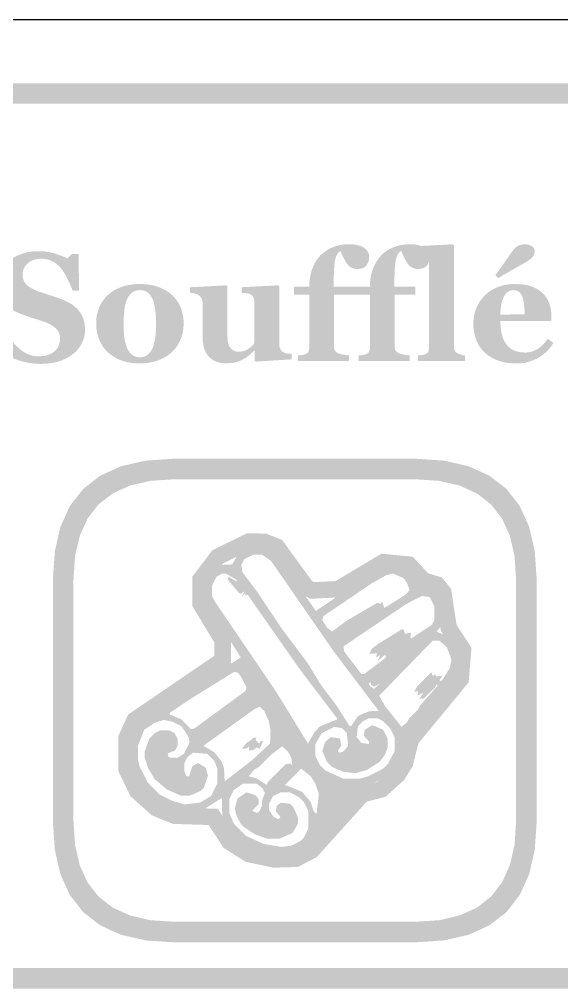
# Model space of a CAD drawing. Header units: millimetres. Extents: x 6 to 297, y 55 to 451.
# Drawn here: x 244.05 to 254.58, y 271.4 to 290.24 of the extents above; entities that cross this region are included whole.
import ezdxf

# ---------------------------------------------------------------- set-up
doc = ezdxf.new("R2010")
doc.units = ezdxf.units.MM
doc.layers.add('CUT', color=1, linetype='Continuous')
doc.layers.add('RASTER', color=7, linetype='Continuous')

msp = doc.modelspace()

# ---------------------------------------------------------------- hatches: boundary and pattern name
at = {"layer": 'RASTER'}
h = msp.add_hatch(color=7, dxfattribs=at)
h.paths.add_polyline_path([(208.2, 286.8), (208.234, 287.316), (208.337, 287.763), (208.509, 288.141), (208.75, 288.45), (209.059, 288.691), (209.438, 288.863), (209.884, 288.966), (210.4, 289), (267.6, 289), (268.116, 288.966), (268.563, 288.863), (268.941, 288.691), (269.25, 288.45), (269.491, 288.141), (269.663, 287.763), (269.766, 287.316), (269.8, 286.8), (269.8, 273.6), (269.766, 273.084), (269.662, 272.638), (269.491, 272.259), (269.25, 271.95), (268.941, 271.709), (268.563, 271.537), (268.116, 271.434), (267.6, 271.4), (210.4, 271.4), (209.884, 271.434), (209.438, 271.537), (209.059, 271.709), (208.75, 271.95), (208.509, 272.259), (208.337, 272.638), (208.234, 273.084), (208.2, 273.6)])
h.paths.add_polyline_path([(208.6, 286.8), (208.6, 273.6), (208.628, 273.178), (208.712, 272.813), (208.853, 272.503), (209.05, 272.25), (209.303, 272.053), (209.613, 271.912), (209.978, 271.828), (210.4, 271.8), (267.6, 271.8), (268.022, 271.828), (268.388, 271.912), (268.697, 272.053), (268.95, 272.25), (269.147, 272.503), (269.287, 272.813), (269.372, 273.178), (269.4, 273.6), (269.4, 286.8), (269.372, 287.222), (269.287, 287.588), (269.147, 287.897), (268.95, 288.15), (268.697, 288.347), (268.388, 288.488), (268.022, 288.572), (267.6, 288.6), (210.4, 288.6), (209.978, 288.572), (209.613, 288.488), (209.303, 288.347), (209.05, 288.15), (208.853, 287.897), (208.712, 287.588), (208.628, 287.222), (208.6, 286.8)], flags=0)
for points in [[(250.845, 285.62), (250.845, 285.611), (250.844, 285.601), (250.843, 285.592), (250.842, 285.582), (250.84, 285.571), (250.838, 285.561), (250.836, 285.55), (250.833, 285.539), (250.83, 285.529), (250.826, 285.518), (250.822, 285.508), (250.818, 285.499), (250.813, 285.49), (250.807, 285.481), (250.801, 285.473), (250.795, 285.465), (250.787, 285.456), (250.779, 285.448), (250.771, 285.44), (250.762, 285.433), (250.754, 285.426), (250.745, 285.42), (250.735, 285.414), (250.726, 285.409), (250.716, 285.405), (250.705, 285.401), (250.692, 285.397), (250.678, 285.395), (250.664, 285.393), (250.648, 285.391), (250.63, 285.39), (250.612, 285.39), (250.584, 285.391), (250.557, 285.395), (250.532, 285.401), (250.509, 285.41), (250.487, 285.422), (250.466, 285.435), (250.447, 285.452), (250.43, 285.471), (250.414, 285.492), (250.397, 285.518), (250.38, 285.546), (250.362, 285.578), (250.344, 285.613), (250.326, 285.652), (250.308, 285.693), (250.29, 285.739), (250.275, 285.731), (250.262, 285.721), (250.249, 285.709), (250.236, 285.694), (250.225, 285.677), (250.214, 285.657), (250.204, 285.635), (250.194, 285.61), (250.186, 285.58), (250.178, 285.543), (250.172, 285.498), (250.167, 285.446), (250.163, 285.386), (250.16, 285.319), (250.158, 285.245), (250.158, 285.163), (250.158, 285.047), (250.562, 285.047), (250.562, 284.889), (250.161, 284.889), (250.161, 283.88), (250.161, 283.866), (250.162, 283.853), (250.164, 283.841), (250.167, 283.829), (250.171, 283.818), (250.175, 283.809), (250.181, 283.799), (250.187, 283.791), (250.194, 283.784), (250.201, 283.776), (250.209, 283.77), (250.217, 283.764), (250.226, 283.758), (250.236, 283.753), (250.245, 283.749), (250.256, 283.745), (250.265, 283.742), (250.275, 283.739), (250.285, 283.736), (250.297, 283.733), (250.308, 283.731), (250.321, 283.728), (250.334, 283.725), (250.348, 283.722), (250.362, 283.72), (250.376, 283.717), (250.389, 283.715), (250.402, 283.713), (250.415, 283.711), (250.427, 283.71), (250.439, 283.708), (250.451, 283.707), (250.451, 283.6), (249.462, 283.6), (249.462, 283.707), (249.471, 283.708), (249.481, 283.708), (249.49, 283.709), (249.499, 283.71), (249.509, 283.711), (249.518, 283.712), (249.527, 283.713), (249.536, 283.714), (249.545, 283.715), (249.553, 283.717), (249.562, 283.718), (249.57, 283.72), (249.578, 283.722), (249.585, 283.724), (249.593, 283.726), (249.6, 283.729), (249.611, 283.734), (249.621, 283.739), (249.631, 283.744), (249.639, 283.75), (249.646, 283.757), (249.653, 283.764), (249.659, 283.771), (249.663, 283.779), (249.667, 283.788), (249.671, 283.797), (249.674, 283.807), (249.676, 283.818), (249.678, 283.829), (249.679, 283.841), (249.68, 283.853), (249.68, 283.867), (249.68, 284.889), (249.383, 284.889), (249.383, 285.047), (249.68, 285.047), (249.681, 285.086), (249.683, 285.125), (249.687, 285.163), (249.692, 285.202), (249.698, 285.239), (249.706, 285.277), (249.715, 285.314), (249.726, 285.351), (249.738, 285.388), (249.751, 285.423), (249.767, 285.457), (249.783, 285.491), (249.802, 285.523), (249.822, 285.554), (249.843, 285.585), (249.866, 285.614), (249.89, 285.642), (249.916, 285.669), (249.944, 285.694), (249.973, 285.717), (250.004, 285.74), (250.038, 285.761), (250.073, 285.78), (250.109, 285.799), (250.148, 285.815), (250.188, 285.829), (250.23, 285.842), (250.273, 285.851), (250.319, 285.859), (250.365, 285.865), (250.414, 285.868), (250.464, 285.869), (250.508, 285.868), (250.55, 285.865), (250.589, 285.859), (250.625, 285.852), (250.659, 285.842), (250.69, 285.83), (250.719, 285.816), (250.745, 285.8), (250.768, 285.782), (250.789, 285.763), (250.806, 285.743), (250.82, 285.721), (250.831, 285.698), (250.839, 285.673), (250.843, 285.647), (250.845, 285.62)], [(252.024, 285.62), (252.024, 285.611), (252.023, 285.601), (252.022, 285.592), (252.021, 285.582), (252.019, 285.571), (252.017, 285.561), (252.015, 285.55), (252.012, 285.539), (252.009, 285.529), (252.005, 285.518), (252.001, 285.508), (251.997, 285.499), (251.992, 285.49), (251.986, 285.481), (251.98, 285.473), (251.974, 285.465), (251.966, 285.456), (251.958, 285.448), (251.95, 285.44), (251.942, 285.433), (251.933, 285.426), (251.924, 285.42), (251.915, 285.414), (251.905, 285.409), (251.895, 285.405), (251.884, 285.401), (251.871, 285.397), (251.858, 285.395), (251.843, 285.393), (251.827, 285.391), (251.809, 285.39), (251.791, 285.39), (251.763, 285.391), (251.736, 285.395), (251.711, 285.401), (251.688, 285.41), (251.666, 285.422), (251.645, 285.435), (251.627, 285.452), (251.609, 285.471), (251.593, 285.492), (251.576, 285.518), (251.559, 285.546), (251.541, 285.578), (251.524, 285.613), (251.506, 285.652), (251.487, 285.693), (251.469, 285.739), (251.454, 285.731), (251.441, 285.721), (251.428, 285.709), (251.416, 285.694), (251.404, 285.677), (251.393, 285.657), (251.383, 285.635), (251.374, 285.61), (251.365, 285.58), (251.358, 285.543), (251.351, 285.498), (251.346, 285.446), (251.342, 285.386), (251.339, 285.319), (251.337, 285.245), (251.337, 285.163), (251.337, 285.047), (251.741, 285.047), (251.741, 284.889), (251.34, 284.889), (251.34, 283.88), (251.34, 283.866), (251.341, 283.853), (251.344, 283.841), (251.346, 283.829), (251.35, 283.818), (251.355, 283.809), (251.36, 283.799), (251.366, 283.791), (251.373, 283.784), (251.38, 283.776), (251.388, 283.77), (251.397, 283.764), (251.405, 283.758), (251.415, 283.753), (251.425, 283.749), (251.435, 283.745), (251.444, 283.742), (251.454, 283.739), (251.465, 283.736), (251.476, 283.733), (251.488, 283.731), (251.5, 283.728), (251.513, 283.725), (251.527, 283.722), (251.541, 283.72), (251.555, 283.717), (251.569, 283.715), (251.582, 283.713), (251.594, 283.711), (251.606, 283.71), (251.618, 283.708), (251.63, 283.707), (251.63, 283.6), (250.641, 283.6), (250.641, 283.707), (250.651, 283.708), (250.66, 283.708), (250.669, 283.709), (250.679, 283.71), (250.688, 283.711), (250.697, 283.712), (250.706, 283.713), (250.715, 283.714), (250.724, 283.715), (250.733, 283.717), (250.741, 283.718), (250.749, 283.72), (250.757, 283.722), (250.764, 283.724), (250.772, 283.726), (250.779, 283.729), (250.79, 283.734), (250.8, 283.739), (250.81, 283.744), (250.818, 283.75), (250.826, 283.757), (250.832, 283.764), (250.838, 283.771), (250.843, 283.779), (250.846, 283.788), (250.85, 283.797), (250.853, 283.807), (250.855, 283.818), (250.857, 283.829), (250.858, 283.841), (250.859, 283.853), (250.859, 283.867), (250.859, 284.889), (250.562, 284.889), (250.562, 285.047), (250.859, 285.047), (250.86, 285.086), (250.862, 285.125), (250.866, 285.163), (250.871, 285.202), (250.877, 285.239), (250.885, 285.277), (250.894, 285.314), (250.905, 285.351), (250.917, 285.388), (250.931, 285.423), (250.946, 285.457), (250.963, 285.491), (250.981, 285.523), (251.001, 285.554), (251.022, 285.585), (251.045, 285.614), (251.069, 285.642), (251.095, 285.669), (251.123, 285.694), (251.152, 285.717), (251.184, 285.74), (251.217, 285.761), (251.252, 285.78), (251.289, 285.799), (251.327, 285.815), (251.367, 285.829), (251.409, 285.842), (251.453, 285.851), (251.498, 285.859), (251.545, 285.865), (251.593, 285.868), (251.643, 285.869), (251.687, 285.868), (251.729, 285.865), (251.768, 285.859), (251.804, 285.852), (251.838, 285.842), (251.869, 285.83), (251.898, 285.816), (251.924, 285.8), (251.948, 285.782), (251.968, 285.763), (251.985, 285.743), (251.999, 285.721), (252.01, 285.698), (252.018, 285.673), (252.022, 285.647), (252.024, 285.62)], [(252.709, 283.6), (251.791, 283.6), (251.791, 283.707), (251.801, 283.708), (251.81, 283.708), (251.819, 283.709), (251.829, 283.71), (251.838, 283.711), (251.847, 283.712), (251.856, 283.713), (251.865, 283.714), (251.874, 283.715), (251.882, 283.717), (251.891, 283.718), (251.899, 283.72), (251.907, 283.722), (251.914, 283.724), (251.922, 283.726), (251.929, 283.729), (251.94, 283.734), (251.95, 283.739), (251.96, 283.744), (251.968, 283.75), (251.976, 283.757), (251.982, 283.764), (251.988, 283.771), (251.992, 283.779), (251.996, 283.788), (252, 283.797), (252.003, 283.807), (252.005, 283.818), (252.007, 283.829), (252.008, 283.841), (252.009, 283.853), (252.009, 283.867), (252.009, 285.49), (252.009, 285.503), (252.008, 285.517), (252.006, 285.53), (252.004, 285.543), (252, 285.556), (251.997, 285.569), (251.992, 285.581), (251.987, 285.593), (251.981, 285.604), (251.974, 285.615), (251.967, 285.625), (251.96, 285.635), (251.952, 285.644), (251.944, 285.652), (251.935, 285.659), (251.926, 285.665), (251.918, 285.67), (251.909, 285.675), (251.9, 285.68), (251.889, 285.684), (251.877, 285.689), (251.865, 285.693), (251.852, 285.698), (251.837, 285.702), (251.823, 285.706), (251.808, 285.71), (251.795, 285.713), (251.781, 285.716), (251.768, 285.718), (251.756, 285.72), (251.744, 285.722), (251.732, 285.723), (251.732, 285.829), (252.469, 285.868), (252.491, 285.844), (252.491, 283.886), (252.492, 283.872), (252.492, 283.86), (252.494, 283.848), (252.496, 283.837), (252.499, 283.826), (252.502, 283.816), (252.506, 283.806), (252.51, 283.798), (252.515, 283.79), (252.521, 283.782), (252.528, 283.775), (252.535, 283.768), (252.543, 283.761), (252.552, 283.755), (252.562, 283.75), (252.572, 283.745), (252.579, 283.742), (252.587, 283.739), (252.594, 283.736), (252.602, 283.733), (252.61, 283.73), (252.617, 283.727), (252.625, 283.724), (252.633, 283.722), (252.642, 283.719), (252.65, 283.717), (252.659, 283.715), (252.668, 283.713), (252.678, 283.711), (252.688, 283.709), (252.699, 283.708), (252.709, 283.707)], [(244.462, 283.544), (244.415, 283.545), (244.369, 283.547), (244.323, 283.551), (244.278, 283.556), (244.234, 283.563), (244.191, 283.571), (244.149, 283.58), (244.107, 283.591), (244.067, 283.603), (244.028, 283.616), (243.991, 283.629), (243.955, 283.642), (243.921, 283.657), (243.888, 283.671), (243.857, 283.687), (243.828, 283.703), (243.727, 283.6), (243.603, 283.6), (243.583, 284.351), (243.709, 284.351), (243.72, 284.325), (243.732, 284.297), (243.745, 284.27), (243.758, 284.242), (243.772, 284.213), (243.786, 284.184), (243.802, 284.155), (243.818, 284.126), (243.835, 284.097), (243.852, 284.068), (243.87, 284.04), (243.889, 284.013), (243.908, 283.987), (243.928, 283.962), (243.949, 283.937), (243.97, 283.913), (243.993, 283.89), (244.016, 283.867), (244.04, 283.845), (244.065, 283.824), (244.09, 283.805), (244.116, 283.787), (244.143, 283.77), (244.17, 283.754), (244.198, 283.739), (244.228, 283.727), (244.258, 283.716), (244.29, 283.708), (244.323, 283.701), (244.357, 283.696), (244.392, 283.693), (244.429, 283.692), (244.477, 283.694), (244.523, 283.698), (244.565, 283.706), (244.605, 283.717), (244.641, 283.73), (244.675, 283.747), (244.706, 283.767), (244.734, 283.79), (244.759, 283.815), (244.781, 283.842), (244.799, 283.87), (244.814, 283.9), (244.825, 283.931), (244.834, 283.964), (244.839, 283.999), (244.84, 284.035), (244.839, 284.065), (244.835, 284.093), (244.828, 284.121), (244.818, 284.147), (244.805, 284.172), (244.79, 284.196), (244.771, 284.218), (244.75, 284.239), (244.726, 284.26), (244.699, 284.279), (244.669, 284.298), (244.635, 284.316), (244.599, 284.334), (244.559, 284.351), (244.517, 284.367), (244.471, 284.382), (244.441, 284.392), (244.411, 284.402), (244.382, 284.411), (244.353, 284.42), (244.325, 284.429), (244.298, 284.438), (244.271, 284.447), (244.245, 284.455), (244.219, 284.464), (244.194, 284.472), (244.169, 284.481), (244.145, 284.49), (244.121, 284.498), (244.097, 284.507), (244.074, 284.516), (244.051, 284.524), (244, 284.546), (243.953, 284.571), (243.909, 284.597), (243.868, 284.626), (243.831, 284.657), (243.797, 284.69), (243.767, 284.725), (243.74, 284.763), (243.716, 284.802), (243.695, 284.843), (243.677, 284.885), (243.663, 284.928), (243.652, 284.971), (243.644, 285.017), (243.639, 285.063), (243.638, 285.11), (243.639, 285.141), (243.641, 285.17), (243.645, 285.2), (243.651, 285.229), (243.658, 285.259), (243.667, 285.287), (243.678, 285.316), (243.69, 285.344), (243.704, 285.372), (243.72, 285.399), (243.737, 285.425), (243.755, 285.45), (243.775, 285.475), (243.797, 285.499), (243.82, 285.523), (243.844, 285.545), (243.869, 285.566), (243.896, 285.585), (243.924, 285.604), (243.954, 285.621), (243.986, 285.638), (244.02, 285.653), (244.055, 285.668), (244.092, 285.682), (244.13, 285.694), (244.169, 285.705), (244.209, 285.714), (244.249, 285.721), (244.291, 285.727), (244.333, 285.731), (244.376, 285.733), (244.42, 285.734), (244.463, 285.734), (244.505, 285.731), (244.546, 285.728), (244.587, 285.722), (244.627, 285.716), (244.667, 285.707), (244.706, 285.698), (244.744, 285.687), (244.78, 285.675), (244.815, 285.663), (244.848, 285.651), (244.878, 285.639), (244.907, 285.627), (244.934, 285.615), (244.958, 285.603), (244.981, 285.591), (245.07, 285.679), (245.198, 285.679), (245.209, 284.97), (245.083, 284.97), (245.072, 284.998), (245.061, 285.027), (245.048, 285.056), (245.036, 285.085), (245.023, 285.114), (245.009, 285.144), (244.995, 285.174), (244.98, 285.203), (244.965, 285.232), (244.95, 285.26), (244.935, 285.287), (244.919, 285.313), (244.903, 285.337), (244.888, 285.36), (244.871, 285.381), (244.855, 285.402), (244.837, 285.422), (244.818, 285.442), (244.798, 285.461), (244.778, 285.478), (244.757, 285.495), (244.735, 285.51), (244.713, 285.524), (244.689, 285.537), (244.666, 285.549), (244.641, 285.559), (244.615, 285.568), (244.588, 285.575), (244.56, 285.581), (244.531, 285.585), (244.501, 285.587), (244.47, 285.588), (244.431, 285.586), (244.394, 285.582), (244.359, 285.575), (244.326, 285.565), (244.295, 285.553), (244.265, 285.538), (244.237, 285.519), (244.211, 285.498), (244.188, 285.475), (244.167, 285.451), (244.15, 285.425), (244.136, 285.398), (244.125, 285.37), (244.117, 285.341), (244.112, 285.31), (244.111, 285.277), (244.112, 285.247), (244.116, 285.218), (244.123, 285.19), (244.133, 285.164), (244.145, 285.139), (244.16, 285.116), (244.178, 285.094), (244.198, 285.074), (244.221, 285.054), (244.248, 285.035), (244.277, 285.017), (244.31, 284.999), (244.345, 284.982), (244.384, 284.966), (244.425, 284.95), (244.47, 284.934), (244.497, 284.925), (244.524, 284.916), (244.552, 284.907), (244.579, 284.898), (244.607, 284.889), (244.635, 284.88), (244.663, 284.87), (244.691, 284.861), (244.719, 284.852), (244.746, 284.843), (244.772, 284.834), (244.797, 284.825), (244.822, 284.817), (244.846, 284.808), (244.869, 284.799), (244.892, 284.791), (244.943, 284.769), (244.991, 284.746), (245.037, 284.721), (245.079, 284.693), (245.117, 284.664), (245.153, 284.633), (245.185, 284.6), (245.215, 284.565), (245.241, 284.527), (245.263, 284.488), (245.282, 284.447), (245.298, 284.403), (245.31, 284.357), (245.318, 284.309), (245.323, 284.259), (245.325, 284.206), (245.324, 284.173), (245.321, 284.14), (245.316, 284.107), (245.309, 284.074), (245.301, 284.041), (245.29, 284.009), (245.277, 283.977), (245.262, 283.946), (245.246, 283.915), (245.228, 283.885), (245.209, 283.857), (245.188, 283.83), (245.166, 283.805), (245.143, 283.781), (245.118, 283.758), (245.092, 283.736), (245.062, 283.714), (245.031, 283.693), (244.999, 283.673), (244.966, 283.655), (244.931, 283.637), (244.896, 283.622), (244.859, 283.607), (244.821, 283.594), (244.782, 283.582), (244.741, 283.572), (244.699, 283.564), (244.655, 283.557), (244.609, 283.551), (244.562, 283.547), (244.513, 283.545), (244.462, 283.544)], [(249.34, 283.631), (248.642, 283.588), (248.62, 283.609), (248.62, 283.801), (248.611, 283.801), (248.598, 283.789), (248.586, 283.778), (248.574, 283.767), (248.562, 283.756), (248.549, 283.745), (248.537, 283.734), (248.525, 283.723), (248.513, 283.712), (248.501, 283.701), (248.488, 283.691), (248.475, 283.681), (248.461, 283.671), (248.447, 283.661), (248.432, 283.652), (248.416, 283.643), (248.4, 283.634), (248.381, 283.624), (248.363, 283.615), (248.345, 283.607), (248.327, 283.599), (248.31, 283.592), (248.292, 283.586), (248.275, 283.58), (248.259, 283.575), (248.241, 283.571), (248.221, 283.567), (248.2, 283.563), (248.177, 283.561), (248.151, 283.559), (248.124, 283.557), (248.095, 283.556), (248.064, 283.556), (248.011, 283.558), (247.96, 283.564), (247.913, 283.575), (247.869, 283.589), (247.828, 283.608), (247.791, 283.631), (247.756, 283.658), (247.725, 283.689), (247.698, 283.724), (247.674, 283.763), (247.653, 283.805), (247.637, 283.85), (247.624, 283.899), (247.615, 283.951), (247.609, 284.007), (247.607, 284.066), (247.607, 284.725), (247.607, 284.739), (247.606, 284.752), (247.604, 284.765), (247.602, 284.777), (247.599, 284.788), (247.595, 284.799), (247.591, 284.809), (247.585, 284.818), (247.58, 284.827), (247.574, 284.835), (247.567, 284.844), (247.56, 284.852), (247.552, 284.86), (247.544, 284.867), (247.536, 284.875), (247.527, 284.882), (247.519, 284.887), (247.511, 284.892), (247.502, 284.896), (247.493, 284.901), (247.483, 284.904), (247.473, 284.908), (247.462, 284.911), (247.451, 284.913), (247.439, 284.916), (247.428, 284.918), (247.417, 284.919), (247.406, 284.921), (247.396, 284.923), (247.385, 284.924), (247.375, 284.925), (247.366, 284.926), (247.366, 285.033), (248.076, 285.071), (248.092, 285.049), (248.092, 284.075), (248.093, 284.038), (248.096, 284.004), (248.1, 283.973), (248.107, 283.944), (248.115, 283.917), (248.125, 283.893), (248.137, 283.871), (248.15, 283.852), (248.165, 283.835), (248.182, 283.821), (248.2, 283.808), (248.219, 283.798), (248.239, 283.79), (248.261, 283.785), (248.284, 283.781), (248.309, 283.78), (248.335, 283.781), (248.36, 283.784), (248.384, 283.788), (248.408, 283.794), (248.431, 283.801), (248.453, 283.811), (248.475, 283.822), (248.496, 283.834), (248.516, 283.848), (248.534, 283.862), (248.552, 283.876), (248.567, 283.89), (248.582, 283.905), (248.595, 283.92), (248.606, 283.935), (248.617, 283.95), (248.617, 284.74), (248.616, 284.752), (248.616, 284.764), (248.614, 284.776), (248.612, 284.787), (248.609, 284.798), (248.606, 284.809), (248.602, 284.819), (248.598, 284.829), (248.593, 284.839), (248.587, 284.848), (248.581, 284.857), (248.574, 284.865), (248.567, 284.873), (248.559, 284.88), (248.551, 284.887), (248.542, 284.893), (248.535, 284.898), (248.527, 284.902), (248.519, 284.905), (248.51, 284.908), (248.5, 284.911), (248.49, 284.913), (248.478, 284.915), (248.467, 284.917), (248.454, 284.918), (248.442, 284.92), (248.429, 284.921), (248.417, 284.922), (248.404, 284.923), (248.392, 284.924), (248.379, 284.925), (248.366, 284.926), (248.366, 285.033), (249.077, 285.071), (249.099, 285.049), (249.099, 283.918), (249.099, 283.905), (249.1, 283.893), (249.102, 283.882), (249.104, 283.87), (249.107, 283.86), (249.11, 283.85), (249.114, 283.84), (249.119, 283.831), (249.125, 283.822), (249.131, 283.813), (249.137, 283.805), (249.144, 283.798), (249.152, 283.79), (249.161, 283.783), (249.17, 283.776), (249.179, 283.77), (249.186, 283.766), (249.194, 283.762), (249.202, 283.758), (249.211, 283.755), (249.221, 283.752), (249.23, 283.75), (249.241, 283.748), (249.252, 283.746), (249.263, 283.744), (249.274, 283.743), (249.285, 283.742), (249.296, 283.74), (249.307, 283.74), (249.318, 283.739), (249.329, 283.738), (249.34, 283.738)]]:
    msp.add_hatch(color=7, dxfattribs=at).paths.add_polyline_path(points)
h = msp.add_hatch(color=7, dxfattribs=at)
h.paths.add_polyline_path([(254.425, 283.95), (254.412, 283.929), (254.398, 283.909), (254.383, 283.889), (254.368, 283.869), (254.352, 283.849), (254.336, 283.83), (254.319, 283.811), (254.301, 283.793), (254.283, 283.774), (254.264, 283.757), (254.244, 283.74), (254.224, 283.724), (254.203, 283.708), (254.181, 283.694), (254.159, 283.679), (254.136, 283.666), (254.112, 283.652), (254.087, 283.64), (254.062, 283.628), (254.038, 283.617), (254.013, 283.607), (253.988, 283.598), (253.963, 283.589), (253.938, 283.582), (253.912, 283.575), (253.886, 283.569), (253.858, 283.564), (253.83, 283.56), (253.801, 283.557), (253.77, 283.555), (253.739, 283.554), (253.707, 283.553), (253.654, 283.554), (253.602, 283.557), (253.553, 283.562), (253.505, 283.569), (253.459, 283.577), (253.415, 283.588), (253.373, 283.6), (253.333, 283.615), (253.294, 283.631), (253.257, 283.648), (253.222, 283.667), (253.189, 283.687), (253.157, 283.708), (253.127, 283.731), (253.099, 283.755), (253.073, 283.78), (253.048, 283.807), (253.025, 283.835), (253.003, 283.863), (252.983, 283.894), (252.965, 283.925), (252.948, 283.957), (252.933, 283.991), (252.92, 284.026), (252.908, 284.061), (252.898, 284.098), (252.889, 284.135), (252.882, 284.173), (252.876, 284.212), (252.872, 284.251), (252.87, 284.291), (252.869, 284.332), (252.87, 284.37), (252.873, 284.406), (252.877, 284.443), (252.883, 284.479), (252.891, 284.514), (252.9, 284.55), (252.911, 284.584), (252.924, 284.619), (252.939, 284.653), (252.954, 284.685), (252.972, 284.717), (252.991, 284.748), (253.011, 284.778), (253.032, 284.807), (253.056, 284.835), (253.08, 284.863), (253.106, 284.888), (253.133, 284.912), (253.162, 284.935), (253.193, 284.957), (253.225, 284.977), (253.259, 284.996), (253.294, 285.014), (253.331, 285.031), (253.37, 285.046), (253.409, 285.059), (253.45, 285.07), (253.492, 285.079), (253.535, 285.087), (253.579, 285.092), (253.624, 285.095), (253.67, 285.096), (253.721, 285.095), (253.768, 285.092), (253.814, 285.089), (253.857, 285.083), (253.898, 285.076), (253.937, 285.068), (253.973, 285.057), (254.007, 285.046), (254.04, 285.033), (254.07, 285.019), (254.1, 285.003), (254.128, 284.986), (254.154, 284.969), (254.18, 284.95), (254.203, 284.929), (254.226, 284.908), (254.246, 284.887), (254.264, 284.864), (254.282, 284.841), (254.298, 284.817), (254.312, 284.792), (254.325, 284.766), (254.337, 284.739), (254.347, 284.711), (254.356, 284.683), (254.364, 284.654), (254.37, 284.624), (254.376, 284.595), (254.38, 284.565), (254.383, 284.535), (254.385, 284.504), (254.385, 284.473), (254.385, 284.378), (253.395, 284.378), (253.397, 284.305), (253.402, 284.237), (253.411, 284.173), (253.424, 284.113), (253.44, 284.059), (253.46, 284.008), (253.484, 283.962), (253.511, 283.921), (253.542, 283.884), (253.577, 283.852), (253.617, 283.825), (253.661, 283.803), (253.709, 283.786), (253.761, 283.774), (253.818, 283.767), (253.878, 283.764), (253.912, 283.765), (253.946, 283.769), (253.978, 283.775), (254.009, 283.783), (254.04, 283.794), (254.069, 283.806), (254.098, 283.822), (254.126, 283.84), (254.153, 283.859), (254.179, 283.88), (254.204, 283.902), (254.228, 283.925), (254.251, 283.95), (254.273, 283.975), (254.294, 284.002), (254.313, 284.031)])
h.paths.add_polyline_path([(253.865, 284.507), (253.865, 284.529), (253.865, 284.551), (253.864, 284.573), (253.863, 284.596), (253.862, 284.618), (253.86, 284.641), (253.859, 284.664), (253.856, 284.687), (253.854, 284.709), (253.851, 284.731), (253.848, 284.751), (253.844, 284.771), (253.84, 284.789), (253.836, 284.806), (253.831, 284.823), (253.826, 284.838), (253.819, 284.854), (253.812, 284.87), (253.804, 284.885), (253.796, 284.898), (253.787, 284.911), (253.778, 284.922), (253.768, 284.932), (253.758, 284.942), (253.746, 284.95), (253.735, 284.957), (253.722, 284.963), (253.709, 284.968), (253.695, 284.972), (253.68, 284.975), (253.665, 284.976), (253.648, 284.977), (253.621, 284.975), (253.595, 284.97), (253.57, 284.961), (253.547, 284.948), (253.525, 284.932), (253.505, 284.913), (253.486, 284.889), (253.468, 284.863), (253.452, 284.832), (253.438, 284.797), (253.426, 284.758), (253.416, 284.715), (253.408, 284.668), (253.402, 284.616), (253.397, 284.561), (253.395, 284.501)], flags=0)
h.paths.add_polyline_path([(254.06, 285.739), (254.06, 285.723), (254.058, 285.707), (254.056, 285.693), (254.053, 285.679), (254.048, 285.666), (254.043, 285.654), (254.037, 285.643), (254.03, 285.632), (254.022, 285.622), (254.013, 285.612), (254.002, 285.602), (253.991, 285.592), (253.978, 285.581), (253.965, 285.571), (253.95, 285.56), (253.934, 285.55), (253.915, 285.537), (253.893, 285.524), (253.869, 285.509), (253.841, 285.493), (253.812, 285.476), (253.779, 285.458), (253.745, 285.438), (253.707, 285.417), (253.668, 285.395), (253.627, 285.372), (253.585, 285.348), (253.542, 285.323), (253.497, 285.297), (253.451, 285.27), (253.404, 285.242), (253.355, 285.213), (253.294, 285.268), (253.325, 285.31), (253.355, 285.35), (253.382, 285.387), (253.408, 285.422), (253.432, 285.456), (253.454, 285.486), (253.475, 285.515), (253.493, 285.542), (253.51, 285.567), (253.527, 285.591), (253.543, 285.614), (253.559, 285.636), (253.574, 285.657), (253.588, 285.677), (253.602, 285.697), (253.615, 285.715), (253.63, 285.737), (253.646, 285.756), (253.661, 285.774), (253.676, 285.79), (253.691, 285.804), (253.706, 285.817), (253.72, 285.827), (253.735, 285.836), (253.75, 285.843), (253.765, 285.85), (253.782, 285.855), (253.799, 285.86), (253.817, 285.863), (253.836, 285.866), (253.856, 285.867), (253.877, 285.868), (253.894, 285.867), (253.911, 285.865), (253.928, 285.862), (253.944, 285.858), (253.959, 285.853), (253.975, 285.846), (253.989, 285.838), (254.004, 285.829), (254.017, 285.82), (254.028, 285.81), (254.038, 285.799), (254.046, 285.788), (254.052, 285.776), (254.057, 285.764), (254.059, 285.752), (254.06, 285.739)])
h = msp.add_hatch(color=7, dxfattribs=at)
h.paths.add_polyline_path([(247.017, 284.88), (247.043, 284.854), (247.068, 284.827), (247.091, 284.799), (247.113, 284.769), (247.133, 284.738), (247.151, 284.706), (247.168, 284.673), (247.183, 284.639), (247.196, 284.603), (247.208, 284.567), (247.217, 284.53), (247.225, 284.492), (247.232, 284.454), (247.236, 284.414), (247.239, 284.375), (247.24, 284.334), (247.239, 284.294), (247.236, 284.254), (247.232, 284.215), (247.226, 284.176), (247.218, 284.138), (247.208, 284.1), (247.197, 284.063), (247.183, 284.027), (247.168, 283.992), (247.152, 283.957), (247.134, 283.925), (247.114, 283.893), (247.093, 283.863), (247.07, 283.834), (247.045, 283.806), (247.019, 283.78), (246.989, 283.754), (246.958, 283.728), (246.925, 283.705), (246.892, 283.683), (246.856, 283.663), (246.82, 283.644), (246.782, 283.627), (246.742, 283.612), (246.702, 283.598), (246.659, 283.586), (246.616, 283.576), (246.57, 283.568), (246.524, 283.561), (246.476, 283.557), (246.426, 283.554), (246.375, 283.553), (246.331, 283.554), (246.288, 283.556), (246.245, 283.56), (246.204, 283.566), (246.163, 283.573), (246.123, 283.582), (246.085, 283.592), (246.047, 283.604), (246.01, 283.618), (245.974, 283.633), (245.939, 283.65), (245.905, 283.668), (245.872, 283.689), (245.841, 283.71), (245.81, 283.733), (245.781, 283.758), (245.754, 283.783), (245.728, 283.81), (245.704, 283.838), (245.681, 283.868), (245.66, 283.899), (245.64, 283.931), (245.622, 283.965), (245.605, 284.001), (245.59, 284.037), (245.577, 284.075), (245.566, 284.114), (245.557, 284.154), (245.55, 284.194), (245.545, 284.236), (245.542, 284.279), (245.541, 284.324), (245.541, 284.367), (245.544, 284.409), (245.548, 284.45), (245.555, 284.49), (245.563, 284.528), (245.572, 284.565), (245.584, 284.602), (245.597, 284.636), (245.612, 284.67), (245.629, 284.703), (245.647, 284.735), (245.667, 284.766), (245.689, 284.796), (245.713, 284.825), (245.739, 284.853), (245.766, 284.88), (245.794, 284.905), (245.823, 284.929), (245.855, 284.951), (245.887, 284.971), (245.921, 284.99), (245.957, 285.008), (245.995, 285.024), (246.033, 285.039), (246.074, 285.052), (246.115, 285.064), (246.158, 285.074), (246.202, 285.082), (246.247, 285.088), (246.293, 285.092), (246.34, 285.095), (246.389, 285.096), (246.439, 285.095), (246.488, 285.092), (246.536, 285.088), (246.581, 285.082), (246.626, 285.074), (246.669, 285.064), (246.71, 285.052), (246.75, 285.039), (246.788, 285.024), (246.825, 285.008), (246.86, 284.99), (246.895, 284.971), (246.927, 284.951), (246.959, 284.929), (246.989, 284.905), (247.017, 284.88)])
h.paths.add_polyline_path([(246.642, 283.865), (246.65, 283.886), (246.657, 283.908), (246.664, 283.932), (246.67, 283.956), (246.676, 283.981), (246.681, 284.008), (246.686, 284.036), (246.69, 284.064), (246.693, 284.094), (246.696, 284.125), (246.699, 284.158), (246.701, 284.191), (246.703, 284.226), (246.704, 284.262), (246.705, 284.299), (246.705, 284.337), (246.705, 284.363), (246.704, 284.39), (246.703, 284.418), (246.701, 284.447), (246.699, 284.476), (246.697, 284.507), (246.694, 284.539), (246.69, 284.571), (246.687, 284.603), (246.682, 284.634), (246.677, 284.662), (246.672, 284.689), (246.666, 284.714), (246.66, 284.738), (246.654, 284.759), (246.646, 284.779), (246.637, 284.802), (246.627, 284.823), (246.616, 284.843), (246.605, 284.862), (246.592, 284.879), (246.579, 284.895), (246.564, 284.91), (246.549, 284.924), (246.533, 284.937), (246.516, 284.947), (246.498, 284.956), (246.479, 284.964), (246.458, 284.97), (246.437, 284.974), (246.415, 284.976), (246.392, 284.977), (246.366, 284.976), (246.342, 284.973), (246.319, 284.969), (246.298, 284.963), (246.278, 284.955), (246.259, 284.945), (246.242, 284.933), (246.225, 284.92), (246.21, 284.905), (246.196, 284.889), (246.183, 284.872), (246.17, 284.854), (246.159, 284.835), (246.148, 284.815), (246.138, 284.794), (246.129, 284.772), (246.122, 284.751), (246.115, 284.728), (246.109, 284.705), (246.103, 284.681), (246.098, 284.656), (246.094, 284.631), (246.09, 284.604), (246.087, 284.576), (246.084, 284.548), (246.082, 284.52), (246.08, 284.491), (246.078, 284.462), (246.077, 284.433), (246.076, 284.403), (246.075, 284.373), (246.075, 284.343), (246.075, 284.304), (246.076, 284.266), (246.077, 284.231), (246.078, 284.197), (246.079, 284.165), (246.081, 284.134), (246.083, 284.105), (246.085, 284.078), (246.088, 284.052), (246.092, 284.026), (246.097, 284), (246.103, 283.973), (246.11, 283.947), (246.117, 283.921), (246.126, 283.894), (246.135, 283.868), (246.144, 283.846), (246.154, 283.825), (246.165, 283.805), (246.176, 283.787), (246.189, 283.769), (246.202, 283.753), (246.217, 283.738), (246.232, 283.725), (246.248, 283.712), (246.266, 283.701), (246.284, 283.692), (246.303, 283.685), (246.324, 283.679), (246.345, 283.675), (246.368, 283.673), (246.392, 283.672), (246.413, 283.673), (246.434, 283.675), (246.454, 283.679), (246.473, 283.684), (246.492, 283.691), (246.509, 283.699), (246.526, 283.709), (246.542, 283.721), (246.558, 283.734), (246.572, 283.748), (246.586, 283.764), (246.599, 283.781), (246.611, 283.8), (246.622, 283.82), (246.633, 283.842), (246.642, 283.865)], flags=0)
h = msp.add_hatch(color=7, dxfattribs=at)
h.paths.add_polyline_path([(244.7, 279.35), (244.737, 279.901), (244.847, 280.378), (245.03, 280.782), (245.288, 281.112), (245.618, 281.37), (246.022, 281.553), (246.499, 281.663), (247.05, 281.7), (251.75, 281.7), (252.301, 281.663), (252.778, 281.553), (253.182, 281.37), (253.513, 281.113), (253.77, 280.782), (253.953, 280.378), (254.063, 279.901), (254.1, 279.35), (254.1, 274.65), (254.063, 274.099), (253.953, 273.622), (253.77, 273.218), (253.513, 272.887), (253.182, 272.63), (252.778, 272.447), (252.301, 272.337), (251.75, 272.3), (247.05, 272.3), (246.499, 272.337), (246.022, 272.447), (245.618, 272.63), (245.288, 272.888), (245.03, 273.218), (244.847, 273.622), (244.737, 274.099), (244.7, 274.65)])
h.paths.add_polyline_path([(245.1, 279.35), (245.1, 274.65), (245.13, 274.193), (245.222, 273.797), (245.374, 273.462), (245.588, 273.188), (245.862, 272.974), (246.197, 272.822), (246.593, 272.73), (247.05, 272.7), (251.75, 272.7), (252.207, 272.73), (252.603, 272.822), (252.938, 272.974), (253.213, 273.188), (253.426, 273.462), (253.578, 273.797), (253.67, 274.193), (253.7, 274.65), (253.7, 279.35), (253.67, 279.807), (253.578, 280.203), (253.426, 280.538), (253.213, 280.812), (252.938, 281.026), (252.603, 281.178), (252.207, 281.27), (251.75, 281.3), (247.05, 281.3), (246.593, 281.27), (246.197, 281.178), (245.862, 281.026), (245.587, 280.813), (245.374, 280.538), (245.222, 280.203), (245.13, 279.807), (245.1, 279.35)], flags=0)
h = msp.add_hatch(color=7, dxfattribs=at)
h.paths.add_polyline_path([(248.472, 280.252), (248.841, 280.244), (249.152, 280.123), (249.736, 279.322), (249.775, 279.302), (250.191, 279.321), (251.082, 279.853), (251.69, 279.796), (251.993, 279.472), (252.256, 279.393), (252.436, 279.174), (252.544, 278.469), (252.833, 278.027), (252.778, 277.353), (251.801, 276.167), (251.69, 275.723), (251.524, 275.454), (251.16, 275.128), (250.797, 275.033), (249.826, 273.956), (249.46, 273.765), (248.982, 273.75), (248.439, 273.867), (248.018, 274.136), (247.726, 274.58), (247.035, 274.602), (246.624, 274.767), (246.208, 275.138), (245.971, 275.628), (245.971, 276.309), (246.161, 276.726), (247.839, 277.872), (247.839, 278.125), (247.41, 278.834), (247.41, 279.408), (247.797, 279.92)])
h.paths.add_polyline_path([(248.543, 279.93), (248.006, 279.666), (247.73, 279.301), (247.73, 278.924), (248.159, 278.214), (248.159, 277.703), (246.415, 276.512), (246.291, 276.239), (246.291, 275.702), (246.468, 275.335), (246.795, 275.043), (247.101, 274.92), (247.903, 274.895), (248.248, 274.369), (248.563, 274.168), (249.011, 274.071), (249.377, 274.083), (249.627, 274.213), (250.624, 275.319), (251.004, 275.418), (251.276, 275.662), (251.392, 275.848), (251.508, 276.315), (252.467, 277.479), (252.505, 277.943), (252.238, 278.352), (252.133, 279.039), (252.071, 279.115), (251.819, 279.19), (251.539, 279.489), (251.156, 279.525), (250.286, 279.006), (249.704, 278.978), (249.522, 279.072), (248.948, 279.858), (248.777, 279.925), (248.543, 279.93)], flags=0)
h = msp.add_hatch(color=7, dxfattribs=at)
h.paths.add_polyline_path([(248.538, 279.994), (248.762, 280.004), (249.006, 279.88), (249.81, 278.742), (250.861, 279.445), (251.173, 279.602), (251.44, 279.602), (251.618, 279.512), (251.685, 279.445), (251.799, 279.224), (252.01, 279.2), (252.154, 279.11), (252.277, 278.866), (252.277, 278.564), (252.22, 278.42), (252.154, 278.34), (252.388, 278.239), (252.488, 278.139), (252.612, 277.828), (252.579, 277.593), (252.421, 277.315), (251.531, 276.264), (251.507, 276.02), (251.44, 275.819), (251.35, 275.675), (251.116, 275.474), (250.66, 275.293), (250.513, 275.106), (250.326, 274.925), (250.279, 274.838), (250.024, 274.59), (249.977, 274.503), (249.609, 274.135), (249.365, 274.011), (248.896, 274.011), (248.561, 274.111), (248.283, 274.269), (248.149, 274.403), (248.025, 274.614), (247.992, 274.714), (247.982, 275.106), (247.624, 274.881), (247.389, 274.815), (247.122, 274.848), (246.743, 275.005), (246.643, 275.072), (246.375, 275.374), (246.218, 275.718), (246.218, 275.886), (246.184, 275.953), (246.251, 276.321), (246.408, 276.599), (248.35, 277.838), (247.969, 278.44), (247.781, 278.688), (247.657, 278.933), (247.624, 279.167), (247.734, 279.458), (247.815, 279.545), (247.992, 279.636), (248.183, 279.646), (248.317, 279.88)])
h.paths.add_polyline_path([(248.595, 279.836), (248.417, 279.746), (248.36, 279.636), (248.384, 279.492), (248.672, 279.11), (249.154, 278.387), (249.643, 277.737), (249.924, 277.282), (250.212, 276.9), (250.459, 276.512), (250.493, 276.499), (250.627, 276.699), (250.838, 276.79), (251.029, 276.8), (250.158, 277.952), (248.939, 279.713), (248.762, 279.836)], flags=0)
h.paths.add_polyline_path([(247.992, 279.468), (247.882, 279.411), (247.791, 279.234), (247.791, 279.033), (247.848, 278.922), (249.04, 277.168), (249.656, 276.164), (249.79, 276.398), (249.89, 276.499), (250.225, 276.632), (250.212, 276.666), (249.489, 277.617), (248.484, 279.056), (248.437, 279.043), (248.437, 279.09), (248.37, 279.01), (248.417, 279.123), (248.35, 279.076), (248.317, 279.09), (248.116, 279.324), (248.092, 279.368), (248.126, 279.401), (248.27, 279.311), (248.27, 279.344), (248.059, 279.468)], flags=0)
h.paths.add_polyline_path([(251.306, 279.468), (251.173, 279.435), (250.895, 279.277), (249.957, 278.641), (249.934, 278.564), (250.024, 278.42), (250.125, 278.34), (250.392, 278.541), (250.962, 278.876), (251.005, 278.899), (251.062, 278.876), (251.096, 278.922), (251.139, 278.799), (251.551, 279.056), (251.631, 279.143), (251.584, 279.277), (251.517, 279.378)], flags=0)
h.paths.add_polyline_path([(251.876, 279.033), (251.564, 278.876), (250.346, 278.052), (250.359, 277.952), (250.694, 277.516), (250.747, 277.516), (251.149, 277.818), (251.173, 277.861), (251.149, 277.885), (251.015, 277.771), (251.062, 277.885), (250.982, 277.838), (250.995, 277.918), (250.848, 277.905), (250.895, 278.005), (251.029, 278.106), (251.484, 278.387), (251.517, 278.373), (251.541, 278.296), (251.665, 278.32), (251.641, 278.229), (251.665, 278.206), (252.066, 278.474), (252.11, 278.564), (252.11, 278.832), (252.02, 279.01)], flags=0)
h.paths.add_polyline_path([(252.077, 278.162), (251.039, 277.091), (251.163, 276.88), (251.474, 276.489), (251.584, 276.579), (251.631, 276.666), (251.785, 276.813), (251.832, 276.9), (252.177, 277.292), (252.154, 277.315), (252.12, 277.248), (251.899, 277.034), (251.819, 277.034), (251.899, 277.148), (251.785, 277.101), (251.799, 277.182), (251.718, 277.168), (251.785, 277.282), (252.053, 277.55), (252.087, 277.469), (252.12, 277.516), (252.154, 277.469), (252.267, 277.483), (252.21, 277.392), (252.254, 277.382), (252.411, 277.627), (252.445, 277.794), (252.354, 278.039), (252.21, 278.162)], flags=0)
h.paths.add_polyline_path([(248.226, 277.56), (247.379, 277.034), (246.978, 276.766), (246.964, 276.733), (247.199, 276.632), (247.379, 276.445), (247.433, 276.445), (248.437, 277.182), (248.461, 277.259), (248.37, 277.436), (248.303, 277.536)], flags=0)
h.paths.add_polyline_path([(250.871, 277.359), (250.838, 277.325), (250.861, 277.282), (250.938, 277.225), (251.062, 277.336), (250.948, 277.269), (250.881, 277.302)], flags=0)
h.paths.add_polyline_path([(248.719, 276.88), (248.618, 276.833), (247.624, 276.12), (247.835, 275.996), (247.969, 275.829), (248.025, 275.685), (248.036, 275.427), (248.571, 275.842), (248.919, 276.164), (248.929, 276.422), (248.896, 276.589), (248.806, 276.8)], flags=0)
h.paths.add_polyline_path([(250.838, 276.656), (250.727, 276.599), (250.627, 276.499), (250.603, 276.288), (250.694, 276.177), (250.838, 276.154), (250.848, 276.197), (250.737, 276.321), (250.761, 276.432), (250.905, 276.522), (251.116, 276.432), (251.206, 276.254), (251.206, 276.087), (251.149, 275.943), (251.049, 275.809), (250.804, 275.652), (250.57, 275.585), (250.336, 275.618), (250.125, 275.708), (250.024, 275.809), (249.934, 276.02), (249.991, 276.197), (250.101, 276.288), (250.279, 276.264), (250.302, 276.12), (250.235, 276.02), (250.269, 275.986), (250.346, 276.01), (250.436, 276.12), (250.413, 276.365), (250.312, 276.465), (250.168, 276.489), (249.924, 276.365), (249.8, 276.154), (249.8, 275.919), (249.89, 275.742), (249.991, 275.641), (250.336, 275.484), (250.67, 275.484), (250.804, 275.518), (251.116, 275.675), (251.216, 275.775), (251.34, 276.02), (251.34, 276.288), (251.25, 276.465), (251.116, 276.599), (251.005, 276.656)], flags=0)
h.paths.add_polyline_path([(246.854, 276.622), (246.676, 276.566), (246.475, 276.432), (246.351, 276.12), (246.351, 275.852), (246.385, 275.718), (246.542, 275.407), (246.777, 275.173), (247.021, 275.049), (247.255, 274.982), (247.557, 275.015), (247.768, 275.139), (247.892, 275.384), (247.892, 275.685), (247.835, 275.829), (247.701, 275.963), (247.423, 275.986), (247.312, 275.896), (247.255, 275.785), (247.255, 275.618), (247.299, 275.528), (247.346, 275.528), (247.413, 275.729), (247.523, 275.785), (247.667, 275.695), (247.714, 275.541), (247.634, 275.307), (247.567, 275.24), (247.356, 275.149), (247.188, 275.149), (246.911, 275.273), (246.676, 275.474), (246.552, 275.685), (246.485, 275.886), (246.485, 276.02), (246.576, 276.264), (246.676, 276.365), (246.787, 276.422), (246.954, 276.422), (247.065, 276.365), (247.122, 276.254), (247.122, 276.12), (247.078, 276.03), (246.931, 275.976), (246.944, 275.909), (246.988, 275.886), (247.122, 275.886), (247.245, 275.963), (247.356, 276.187), (247.332, 276.298), (247.199, 276.499), (247.021, 276.589)], flags=0)
h.paths.add_polyline_path([(248.605, 276.278), (248.652, 276.278), (248.638, 276.231), (248.705, 276.164), (248.739, 276.211), (248.785, 276.211), (248.719, 276.063), (248.662, 276.087), (248.585, 276.03), (248.504, 276.03), (248.518, 276.11), (248.451, 276.063), (248.37, 276.063), (248.451, 276.164)], flags=0)
h.paths.add_polyline_path([(249.154, 276.11), (248.919, 275.929), (248.705, 275.708), (248.618, 275.662), (248.504, 275.528), (248.662, 275.484), (248.852, 275.36), (248.886, 275.427), (249.221, 275.762), (249.321, 275.775), (249.355, 275.729), (249.331, 275.886), (249.274, 275.996)], flags=0)
h.paths.add_polyline_path([(249.522, 275.675), (249.207, 275.36), (249.542, 275.226), (249.71, 275.025), (249.766, 274.848), (249.823, 274.791), (249.867, 275.183), (249.8, 275.384), (249.71, 275.528)], flags=0)
h.paths.add_polyline_path([(248.394, 275.384), (248.216, 275.26), (248.126, 275.082), (248.126, 274.815), (248.216, 274.604), (248.451, 274.369), (248.796, 274.212), (249.14, 274.155), (249.331, 274.178), (249.509, 274.269), (249.576, 274.336), (249.666, 274.513), (249.666, 274.848), (249.576, 275.025), (249.475, 275.126), (249.298, 275.216), (249.13, 275.216), (248.973, 275.139), (248.896, 274.982), (248.896, 274.881), (248.986, 274.738), (249.087, 274.691), (249.12, 274.738), (249.03, 274.848), (249.053, 274.958), (249.13, 275.015), (249.308, 274.992), (249.375, 274.925), (249.465, 274.714), (249.465, 274.614), (249.355, 274.423), (249.097, 274.312), (248.862, 274.312), (248.618, 274.403), (248.417, 274.537), (248.35, 274.604), (248.26, 274.781), (248.236, 274.905), (248.283, 275.092), (248.461, 275.216), (248.638, 275.159), (248.695, 275.082), (248.695, 274.982), (248.571, 274.858), (248.662, 274.815), (248.705, 274.838), (248.762, 274.948), (248.762, 275.049), (248.819, 275.206), (248.772, 275.293), (248.662, 275.384)], flags=0)

# ---------------------------------------------------------------- linework, layer by layer
at = {"layer": 'CUT'}
msp.add_lwpolyline([(209.999, 290.24), (268.001, 290.24)], dxfattribs=at)

doc.saveas('drawing.dxf')
